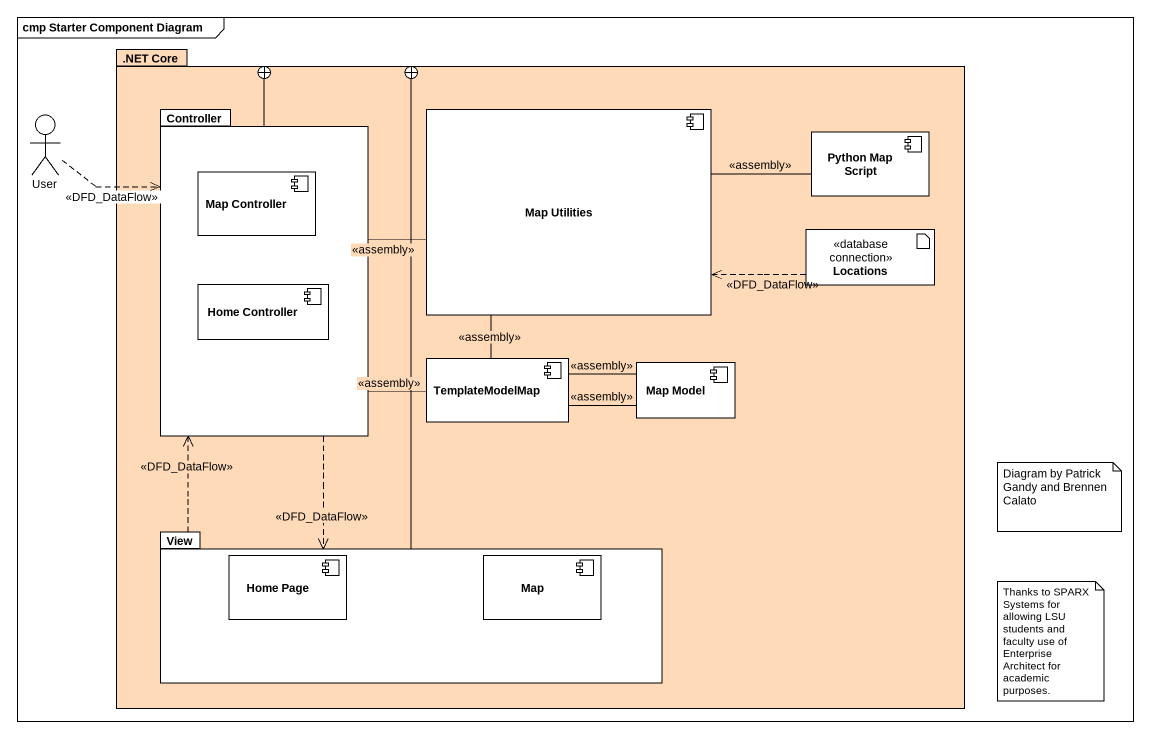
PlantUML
@startuml
mainframe cmp Starter Component Diagram
package ".NET Core" as NET_Core #FFDAB9 {
  package Controller {
    component "Map Controller" as Map_Controller #FFFFFF
    component "Home Controller" as Home_Controller #FFFFFF
  }
  component "Map Utilities" as Map_Utilities #FFFFFF
  component "Python Map Script" as Python_Map_Script #FFFFFF
  artifact Locations <<database connection>>
  component TemplateModelMap #FFFFFF
  component "Map Model" as Map_Model #FFFFFF
  package View {
    component "Home Page" as Home_Page #FFFFFF
    component "Map" as Map_ #FFFFFF
  }
}
actor User
User .right.> Controller : <<DFD_DataFlow>>
Controller -right-+ NET_Core
Controller -right- Map_Utilities : <<assembly>>
Controller -right- TemplateModelMap : <<assembly>>
Controller ..> View : <<DFD_DataFlow>>
Map_Utilities -right- Python_Map_Script : <<assembly>>
Map_Utilities -- TemplateModelMap : <<assembly>>
Locations .left.> Map_Utilities : <<DFD_DataFlow>>
TemplateModelMap -right- Map_Model : <<assembly>>
Map_Model -left- TemplateModelMap : <<assembly>>
View -up-+ NET_Core
View .up.> Controller : <<DFD_DataFlow>>
note as N1
  Diagram by Patrick Gandy and Brennen Calato
end note
note as N2
  Thanks to SPARX Systems for allowing LSU students and faculty use of Enterprise Architect for academic purposes.
end note
@enduml
